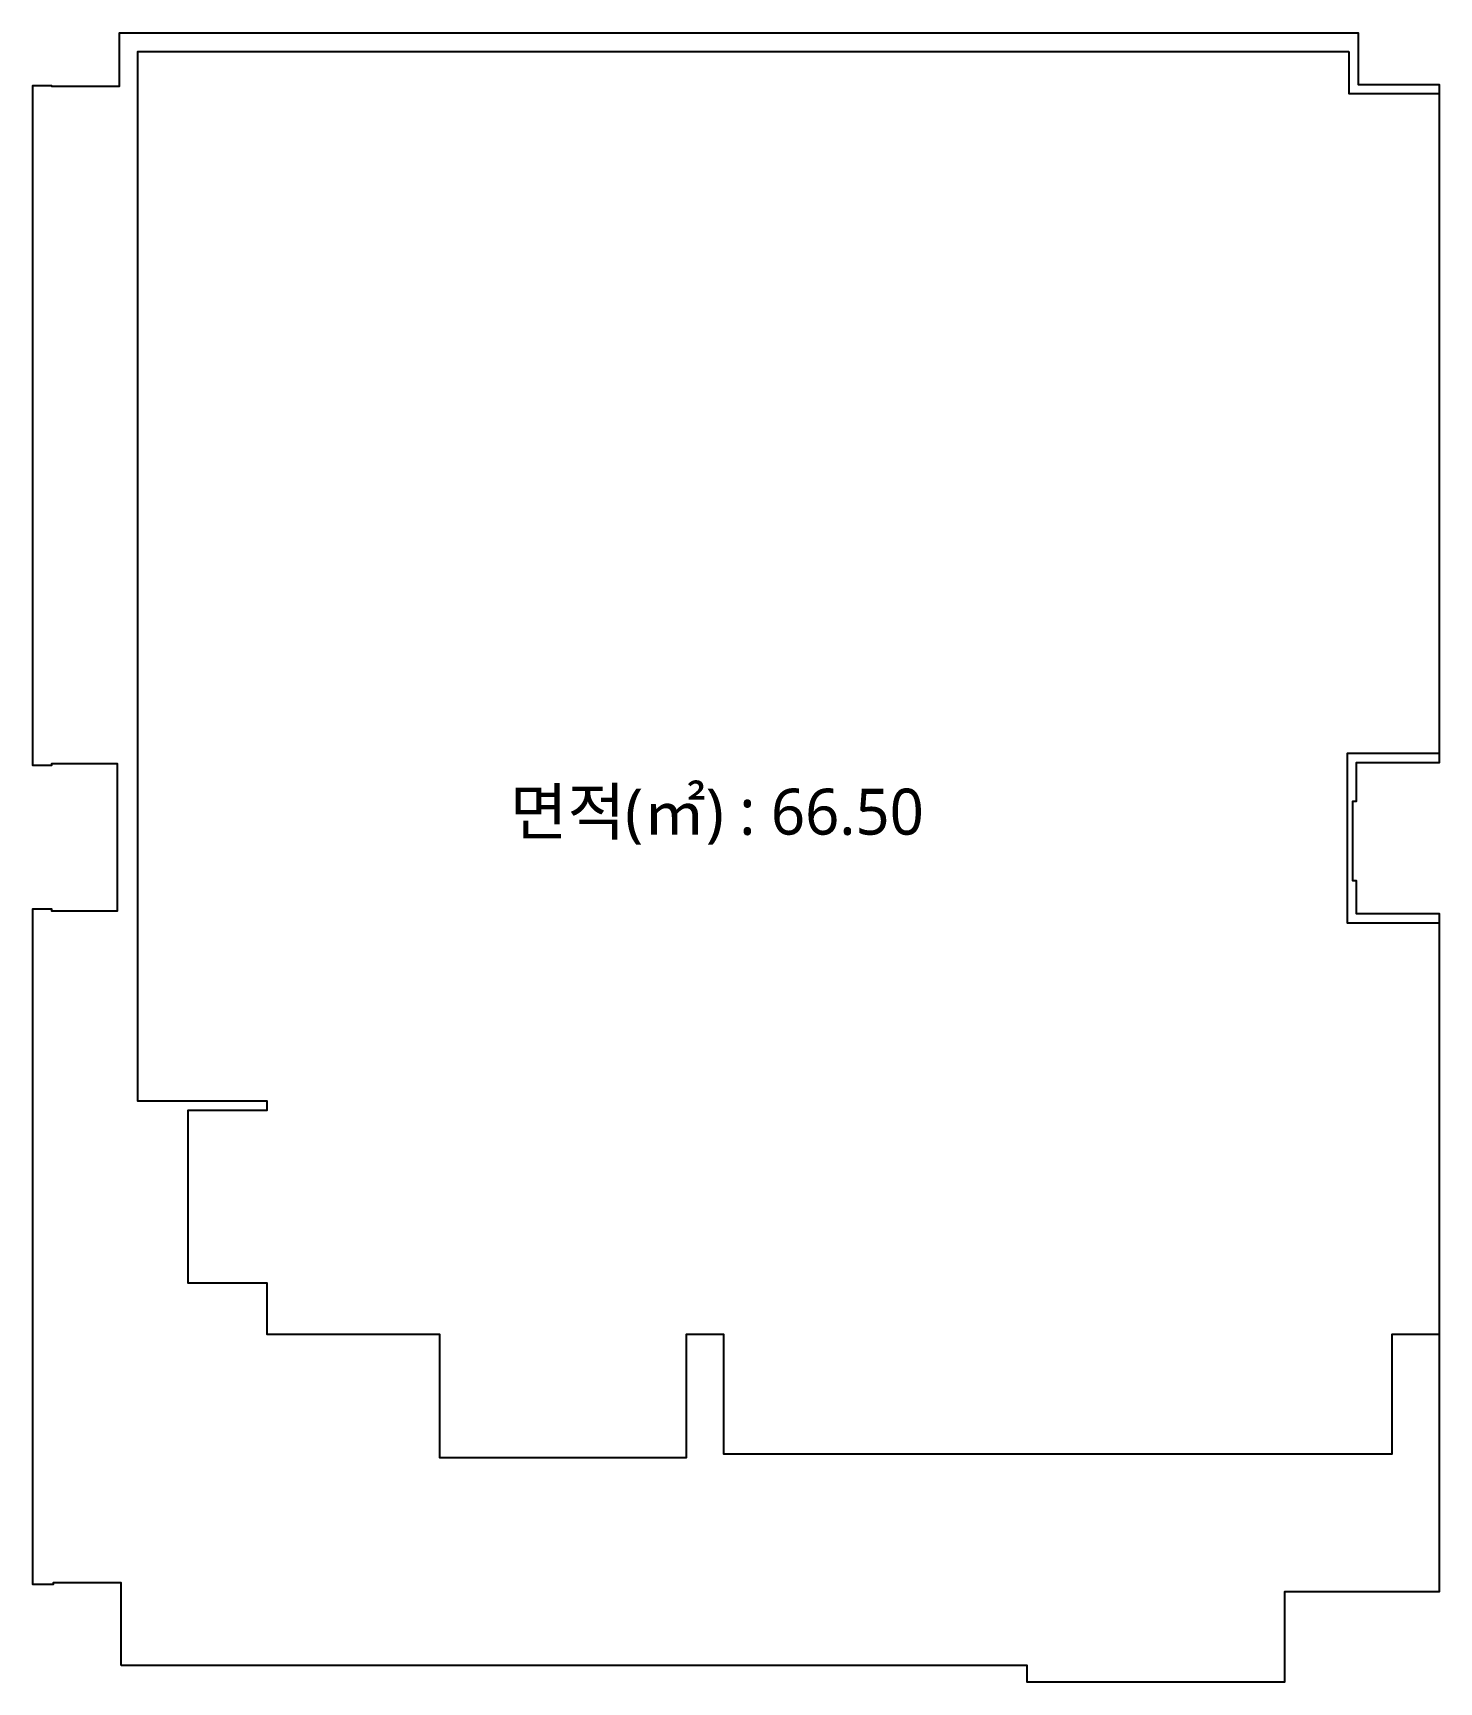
# Model space of a CAD drawing. Header units: millimetres. Extents: x 549809 to 574494, y -72589 to -46121.
# Drawn here: x 556763 to 564413, y -55091 to -46121 of the extents above; entities that cross this region are included whole.
import ezdxf
from ezdxf.enums import TextEntityAlignment as Align

# ---------------------------------------------------------------- set-up
doc = ezdxf.new("R2010")
doc.units = ezdxf.units.MM
doc.layers.add('WALL_IN', color=3, linetype='Continuous')
doc.styles.get("Standard").update_dxf_attribs({"font": 'malgun.ttf'})

msp = doc.modelspace()

# ---------------------------------------------------------------- linework, layer by layer
at = {"color": 1}
msp.add_lwpolyline([(557243.1, -55001.3), (557243.1, -54551.3), (556873.1, -54551.3), (556873.1, -54561.3), (556763.1, -54561.3), (556763.1, -50886.3), (556863.1, -50886.3), (556863.1, -50896.3), (557223.1, -50896.3), (557223.1, -50096.3), (556863.1, -50096.3), (556863.1, -50106.3), (556763.1, -50106.3), (556763.1, -46406.3), (556863.1, -46406.3), (556863.1, -46411.3), (557233.1, -46411.3), (557233.1, -46121.3), (563973.1, -46121.3), (563973.1, -46401.3), (564413.1, -46401.3), (564413.1, -50091.3), (563963.1, -50091.3), (563963.1, -50301.3), (563943.1, -50301.3), (563943.1, -50731.3), (563963.1, -50731.3), (563963.1, -50911.3), (564413.1, -50911.3), (564413.1, -54601.3), (563573.1, -54601.3), (563573.1, -55091.3), (562173.1, -55091.3), (562173.1, -55001.3)], close=True, dxfattribs=at)
at = {"layer": 'WALL_IN'}
msp.add_lwpolyline([(563923.1, -46221.3), (563923.1, -46451.3), (564413.1, -46451.3), (564413.1, -50041.3), (563913.1, -50041.3), (563913.1, -50961.3), (564413.1, -50961.3), (564413.1, -53201.3), (564157.1, -53201.3), (564157.1, -53851.3), (560522.1, -53851.3), (560522.1, -53201.3), (560316.1, -53201.3), (560316.1, -53871.3), (558976.1, -53871.3), (558976.1, -53201.3), (558038.1, -53201.3), (558038.1, -52921.3), (557608.1, -52921.3), (557608.1, -51981.3), (558038.1, -51981.3), (558038.1, -51931.3), (557333.1, -51931.3), (557333.1, -46221.3)], close=True, dxfattribs=at)

# ---------------------------------------------------------------- texts
at = {"color": 2}
msp.add_text('면적(㎡) : 66.50', height=250, dxfattribs=at).set_placement((560484.1, -50361), align=Align.MIDDLE)

doc.saveas('drawing.dxf')
